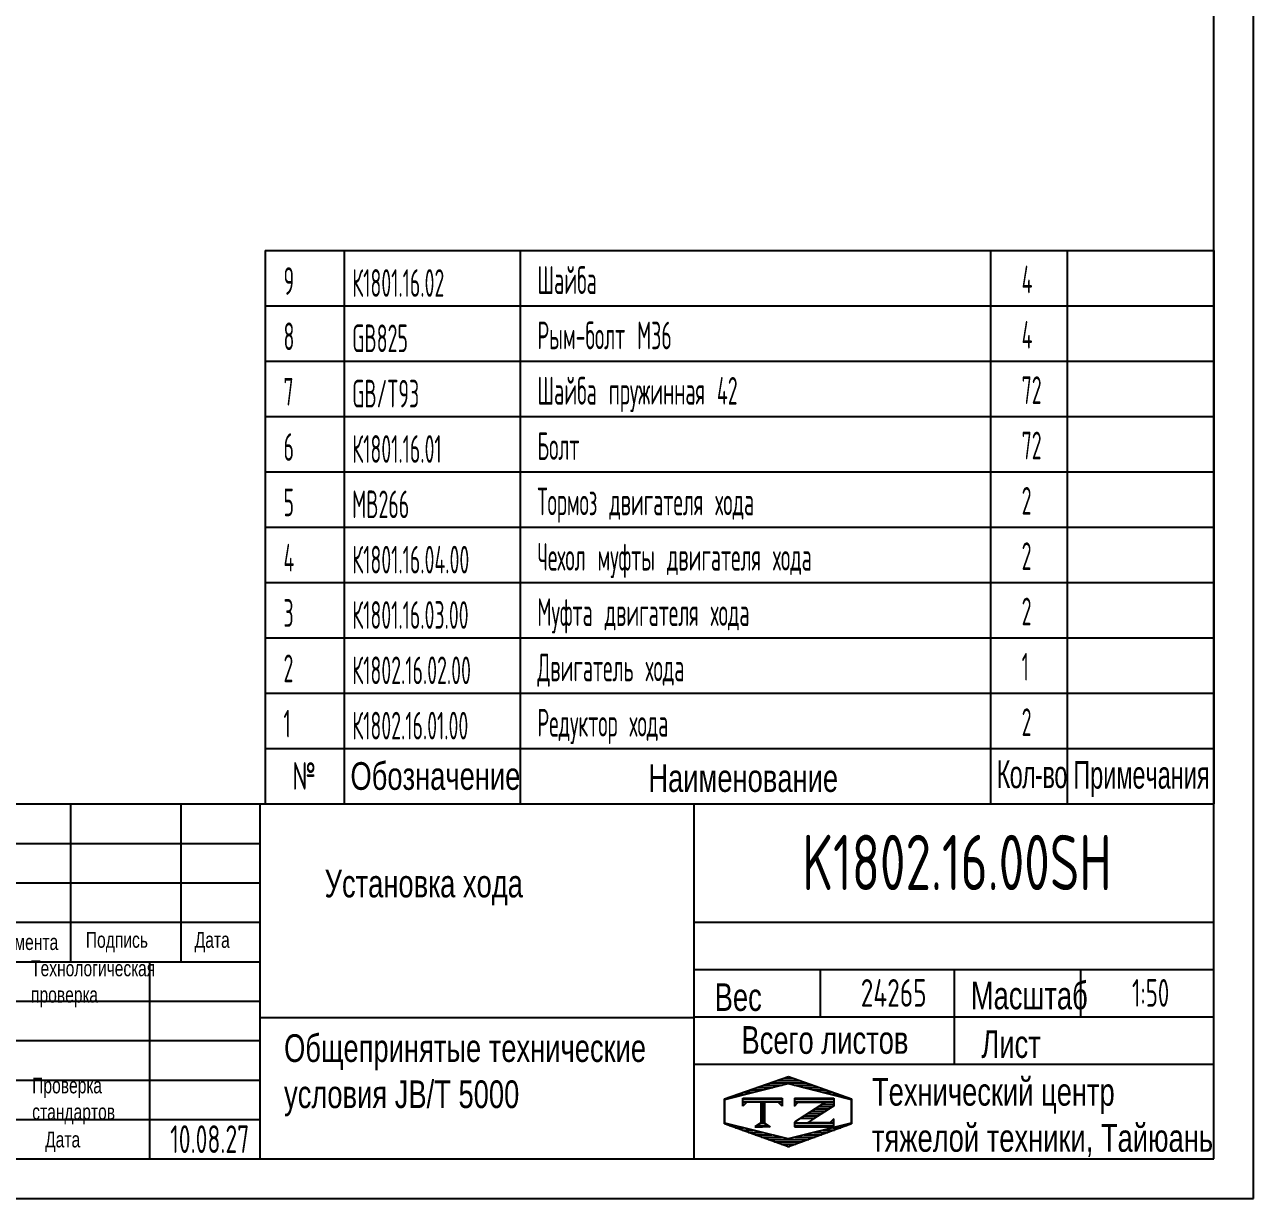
# Model space of a CAD drawing. Header units: millimetres. Extents: x 0 to 21000, y 0 to 14850.
# Drawn here: x 13229 to 21000, y 0 to 7425 of the extents above; entities that cross this region are included whole.
import ezdxf
from ezdxf.enums import TextEntityAlignment as Align

# ---------------------------------------------------------------- set-up
doc = ezdxf.new("R2010")
doc.units = ezdxf.units.MM
doc.header["$LTSCALE"] = 500
for name, color, linetype in [('01', 7, 'Continuous'), ('02', 1, 'Continuous'), ('11', 3, 'Continuous'), ('THICK', 7, 'Continuous')]:
    doc.layers.add(name, color=color, linetype=linetype)
doc.styles.add('HZLIB', font='TXT.shx', dxfattribs={"width": 0.5, "height": 175})
doc.styles.get("Standard").update_dxf_attribs({"font": 'isocp', "width": 0.707, "bigfont": 'intecad.shx'})

# ---------------------------------------------------------------- blocks, each defined once
blk = doc.blocks.new('*U397')
at = {"layer": '01'}
for points in [[(415, 5), (415, 292)], [(25, 5), (415, 5)]]:
    blk.add_lwpolyline(points, dxfattribs=at)
at = {"layer": '02'}
for points in [[(420, 0), (420, 297)], [(0, 0), (420, 0)]]:
    blk.add_lwpolyline(points, dxfattribs=at)
blk = doc.blocks.new('*X412')
at = {"color": 0}
for p, q in [((127.06, 7.8), (132.06, 7.8)), ((127.06, 7.5), (132.06, 7.5)), ((127.06, 7.2), (127.32, 7.2)), ((129.23, 6.3), (131.04, 6.3)), ((129.7, 6.6), (131.51, 6.6)), ((130.16, 6.9), (131.98, 6.9)), ((130.62, 7.2), (132.06, 7.2)), ((127.84, 5.4), (129.64, 5.4)), ((128.3, 5.7), (130.1, 5.7)), ((128.77, 6), (130.57, 6))]:
    blk.add_line(p, q, dxfattribs=at)
blk = doc.blocks.new('*X413')
at = {"color": 0}
for p, q in [((127.06, 4.8), (132.06, 4.8)), ((131.84, 5.1), (132.06, 5.1)), ((127.06, 4.5), (132.06, 4.5))]:
    blk.add_line(p, q, dxfattribs=at)
blk = doc.blocks.new('*X411')
at = {"color": 0}
for p, q in [((122.82, 4.8), (123.24, 4.8)), ((122.34, 4.5), (123.72, 4.5))]:
    blk.add_line(p, q, dxfattribs=at)
blk = doc.blocks.new('*X410')
at = {"color": 0}
for p, q in [((120.53, 7.8), (125.53, 7.8)), ((120.53, 7.5), (125.53, 7.5)), ((120.53, 7.2), (120.79, 7.2)), ((125.27, 7.2), (125.53, 7.2))]:
    blk.add_line(p, q, dxfattribs=at)
blk = doc.blocks.new('*X409')
at = {"color": 0}
for p, q in [((123.24, 9.6), (125.52, 9.6)), ((124.1, 9.9), (128.52, 9.9)), ((124.97, 10.2), (127.67, 10.2)), ((125.83, 10.5), (126.82, 10.5)), ((127.02, 9.6), (129.37, 9.6)), ((118.22, 7.8), (118.32, 7.8)), ((118.94, 8.1), (119.52, 8.1)), ((119.8, 8.4), (120.72, 8.4)), ((120.66, 8.7), (121.92, 8.7)), ((121.52, 9), (123.12, 9)), ((122.38, 9.3), (124.32, 9.3)), ((128.22, 9.3), (130.22, 9.3)), ((129.42, 9), (131.07, 9)), ((130.62, 8.7), (131.92, 8.7)), ((131.82, 8.4), (132.77, 8.4)), ((133.02, 8.1), (133.62, 8.1)), ((134.22, 7.8), (134.32, 7.8)), ((118.22, 7.5), (118.27, 7.5)), ((118.22, 7.2), (118.27, 7.2)), ((118.22, 6.9), (118.27, 6.9)), ((118.22, 6.6), (118.27, 6.6)), ((118.22, 6.3), (118.27, 6.3)), ((134.27, 7.5), (134.32, 7.5)), ((134.27, 7.2), (134.32, 7.2)), ((134.27, 6.9), (134.32, 6.9)), ((134.27, 6.6), (134.32, 6.6)), ((134.27, 6.3), (134.32, 6.3)), ((118.22, 6), (118.27, 6)), ((118.22, 5.7), (118.27, 5.7)), ((118.22, 5.4), (118.27, 5.4)), ((118.22, 5.1), (118.27, 5.1)), ((118.22, 4.8), (118.27, 4.8)), ((134.27, 6), (134.32, 6)), ((134.27, 5.7), (134.32, 5.7)), ((134.27, 5.4), (134.32, 5.4)), ((134.27, 5.1), (134.32, 5.1)), ((134.27, 4.8), (134.32, 4.8)), ((118.79, 4.5), (119.42, 4.5)), ((119.61, 4.2), (120.62, 4.2)), ((120.43, 3.9), (121.82, 3.9)), ((121.26, 3.6), (123.02, 3.6)), ((122.08, 3.3), (124.22, 3.3)), ((128.32, 3.3), (130.51, 3.3)), ((129.52, 3.6), (131.32, 3.6)), ((130.72, 3.9), (132.14, 3.9)), ((131.92, 4.2), (132.95, 4.2)), ((133.12, 4.5), (133.76, 4.5)), ((122.91, 3), (125.42, 3)), ((123.73, 2.7), (128.89, 2.7)), ((124.55, 2.4), (128.07, 2.4)), ((125.38, 2.1), (127.26, 2.1)), ((126.2, 1.8), (126.45, 1.8)), ((127.12, 3), (129.7, 3))]:
    blk.add_line(p, q, dxfattribs=at)

msp = doc.modelspace()

# ---------------------------------------------------------------- linework, layer by layer
for p, q in [((14750, 5995.32), (14750, 2495.32)), ((14750, 5995.32), (20750, 5995.32)), ((15250, 5995.32), (15250, 2495.32)), ((16363.75, 5995.32), (16363.75, 2495.32)), ((19337.44, 5995.32), (19337.44, 2495.32)), ((19821.64, 5995.32), (19821.64, 2495.32)), ((20750, 5995.32), (20750, 2495.32)), ((14750, 5645.32), (20750, 5645.32)), ((14750, 5295.32), (20750, 5295.32)), ((14750, 4945.32), (20750, 4945.32)), ((14750, 4595.32), (20750, 4595.32)), ((14750, 4245.32), (20750, 4245.32)), ((14750, 3895.32), (20750, 3895.32)), ((14750, 3545.32), (20750, 3545.32)), ((14750, 3195.32), (20750, 3195.32)), ((14750, 2845.32), (20750, 2845.32)), ((14750, 2495.32), (20750, 2495.32))]:
    msp.add_line(p, q)
at = {"layer": 'THICK'}
for p, q in [((11725.62, 2495.32), (20706.9, 2495.32)), ((13521.88, 1497.4), (13521.88, 2495.32)), ((14220.42, 1497.4), (14220.42, 2495.32)), ((14719.38, 250), (14719.38, 2495.32)), ((17463.66, 250), (17463.66, 2495.32)), ((11725.62, 1746.88), (14719.38, 1746.88)), ((17463.66, 1746.88), (20750, 1746.88)), ((11725.62, 1497.4), (14719.38, 1497.4)), ((14020.84, 250), (14020.84, 1497.4)), ((17463.66, 1447.5), (20750, 1447.5)), ((18262, 1148.13), (18262, 1447.5)), ((19110.23, 848.75), (19110.23, 1447.5)), ((19908.56, 1148.13), (19908.56, 1447.5)), ((14719.38, 1143.8), (17463.66, 1143.8)), ((17463.66, 1148.13), (20750, 1148.13)), ((17463.66, 848.75), (20750, 848.75)), ((11725.62, 250), (20706.9, 250))]:
    msp.add_line(p, q, dxfattribs=at)
at = {"layer": 'THICK', "color": 3}
for p, q in [((11725.62, 2245.84), (14719.38, 2245.84)), ((11725.62, 1996.36), (14719.38, 1996.36)), ((11725.62, 1247.92), (14719.38, 1247.92)), ((11725.62, 998.44), (14719.38, 998.44)), ((11725.62, 748.96), (14719.38, 748.96)), ((17655.86, 629.51), (18060.27, 770.37)), ((17658.49, 626.34), (18057.66, 726.13)), ((18057.66, 726.13), (18456.82, 626.34)), ((18060.27, 770.37), (18459.43, 629.51)), ((17655.86, 472.65), (17655.86, 629.51)), ((17658.49, 476.65), (17658.49, 626.34)), ((17771.2, 584.27), (17771.2, 634.17)), ((17771.2, 634.17), (18020.68, 634.17)), ((18020.68, 634.17), (18020.68, 584.27)), ((18097.08, 634.17), (18097.08, 584.27)), ((18097.08, 634.17), (18346.56, 634.17)), ((18346.56, 634.17), (18346.56, 584.27)), ((18456.82, 626.34), (18456.82, 476.65)), ((18459.43, 629.51), (18459.43, 472.65)), ((17796.15, 609.22), (17771.2, 584.27)), ((17995.74, 609.22), (17796.15, 609.22)), ((17885.03, 609.46), (17885.03, 472.6)), ((17895.94, 609.46), (17895.94, 472.6)), ((17908.41, 609.46), (17908.41, 472.6)), ((18020.68, 584.27), (17995.74, 609.22)), ((18097.08, 584.27), (18122.03, 609.22)), ((18293.54, 609.22), (18097.08, 482.11)), ((18122.03, 609.22), (18293.54, 609.22)), ((18346.55, 584.75), (18218.74, 502.95)), ((11725.62, 499.48), (14719.38, 499.48)), ((18060.27, 325.39), (17655.86, 472.65)), ((18057.66, 376.86), (17658.49, 476.65)), ((17895.94, 484.01), (17847.6, 453.59)), ((17895.94, 484.01), (17944.28, 453.59)), ((18456.82, 476.65), (18057.66, 376.86)), ((18459.43, 472.65), (18060.27, 325.39)), ((18097.08, 482.11), (18097.08, 453.59)), ((18218.74, 502.95), (18180.61, 478.54)), ((18321.6, 478.54), (18180.61, 478.54)), ((18346.55, 503.49), (18321.6, 478.54)), ((18346.55, 453.59), (18346.55, 503.49)), ((17847.6, 453.59), (17895.94, 453.59)), ((17944.28, 453.59), (17895.94, 453.59)), ((18097.08, 453.59), (18346.55, 453.59))]:
    msp.add_line(p, q, dxfattribs=at)

# ---------------------------------------------------------------- block references
at = {"layer": '01', "xscale": 50, "yscale": 50, "zscale": 50}
msp.add_blockref('*U397', (0, 0), dxfattribs=at)
at = {"layer": 'THICK', "color": 3, "xscale": 49.89600000000064, "yscale": 49.89599999999973, "zscale": 49.89600000000001}
for name in ['*X409', '*X410', '*X412', '*X411', '*X413']:
    msp.add_blockref(name, (11757.18, 237.81), dxfattribs=at)

# ---------------------------------------------------------------- texts
at = {"style": 'HZLIB', "width": 0.5}
for s, p in [('9', (14866.67, 5715.32)), ('К1801.16.02', (15300.94, 5702.87)), ('Шайба', (16471.97, 5720.99)), ('4', (19534.45, 5725.11)), ('8', (14866.67, 5365.32)), ('GB825', (15300.94, 5352.87)), ('Рым-болт M36', (16471.97, 5370.99)), ('4', (19534.45, 5375.11)), ('7', (14866.67, 5015.32)), ('GB/T93', (15300.94, 5002.88)), ('Шайба пружинная 42', (16471.97, 5021)), ('72', (19534.45, 5025.12)), ('6', (14866.67, 4665.32)), ('К1801.16.01', (15300.94, 4652.88)), ('Болт ', (16471.97, 4671)), ('72', (19534.45, 4675.12)), ('5', (14866.67, 4315.32)), ('MB266', (15300.94, 4302.89)), ('Тормоз двигателя хода', (16471.97, 4321.01)), ('2', (19534.45, 4325.13)), ('4', (14866.67, 3965.32)), ('К1801.16.04.00', (15300.94, 3952.89)), ('Чехол муфты двигателя хода', (16471.97, 3971.01)), ('2', (19534.45, 3975.13)), ('3', (14866.67, 3615.32)), ('К1801.16.03.00', (15300.94, 3602.9)), ('Муфта двигателя хода', (16471.97, 3621.02)), ('2', (19534.45, 3625.14)), ('2', (14866.67, 3265.32)), ('К1802.16.02.00', (15300.94, 3252.9)), ('Двигатель хода', (16471.97, 3271.02)), ('1', (19534.45, 3275.14)), ('1', (14866.67, 2915.32)), ('К1802.16.01.00', (15300.94, 2902.91)), ('Редуктор хода', (16471.97, 2921.03)), ('2', (19534.45, 2925.15))]:
    msp.add_text(s, height=175, dxfattribs=at).set_placement(p)
at = {"layer": '01', "attachment_point": 1}
for s, insert, char_height in [('{\\Fisocp,intecad|c204;№}', (14922.22, 2759.52), 175), ('{\\fArial|b0|i0|c204|p34;Обозначение}', (15289.94, 2759.5), 175), ('{\\fArial|b0|i0|c204|p34;Наименование}', (17173.7, 2746.36), 175), ('{\\fArial|b0|i0|c204|p34;\\W0.607;\\T0.95;Кол-во}', (19376.43, 2770.31), 175), ('{\\fArial|b0|i0|c204|p34;\\W0.607;Примечания}', (19860.96, 2767.28), 175), ('{\\fArial|b0|i0|c204|p34;\\C3;Установка хода}', (15126.58, 2079.34), 175), ('{\\fArial|b0|i0|c204|p34;Номер документа}', (12628.12, 1671.45), 100), ('{\\fArial|b0|i0|c204|p34;Подпись}', (13616.62, 1685.29), 100), ('{\\fArial|b0|i0|c204|p34;Дата}', (14304.88, 1685.29), 100), ('{\\fArial|b0|i0|c204|p34;Технологическая\\Pпроверка}', (13270.18, 1505.3), 100), ('{\\fArial|b0|i0|c204|p34;Вес}', (17593.33, 1361.05), 175), ('{\\fArial|b0|i0|c204|p34;Масштаб}', (19212.98, 1371.29), 175), ('{\\fArial|b0|i0|c204|p34;Всего листов}', (17762.47, 1089.63), 175), ('{\\fArial|b0|i0|c204|p34;Общепринятые технические\\Pусловия \\fArial|b0|i0|c0|p34;JB/T 5000}', (14870.23, 1038.36), 175), ('{\\fArial|b0|i0|c204|p34;Проверка\\Pстандартов}', (13277.32, 764.73), 100), ('{\\fArial|b0|i0|c204|p34;Технический центр\\Pтяжелой техники, Тайюань}', (18587.68, 761.88), 175), ('{\\fArial|b0|i0|c204|p34;Дата}', (13359.04, 422.68), 100)]:
    msp.add_mtext(s, dxfattribs=dict(at, insert=insert, char_height=char_height))
at = {"layer": '01', "insert": (19279.62, 1064.03), "char_height": 175, "width": 5.1254, "attachment_point": 1}
msp.add_mtext('{\\fArial|b0|i0|c204|p34;Лист}', dxfattribs=at)
at = {"layer": '11'}
for s, height, width, p, p2 in [('K1802.16.00SH', 350, 0.693834, (18146.95, 1950), (20103.05, 1950)), ('24265', 175, 0.681768, (18516.72, 1212.5), (18933.28, 1212.5)), ('1:50', 175, 0.655288, (20232.41, 1212.5), (20467.59, 1212.5)), ('10.08.27', 175, 0.642055, (14150, 287.5), (14650, 287.5))]:
    msp.add_text(s, height=height, dxfattribs=dict(at, width=width)).set_placement(p, p2, align=Align.FIT)

doc.saveas('drawing.dxf')
